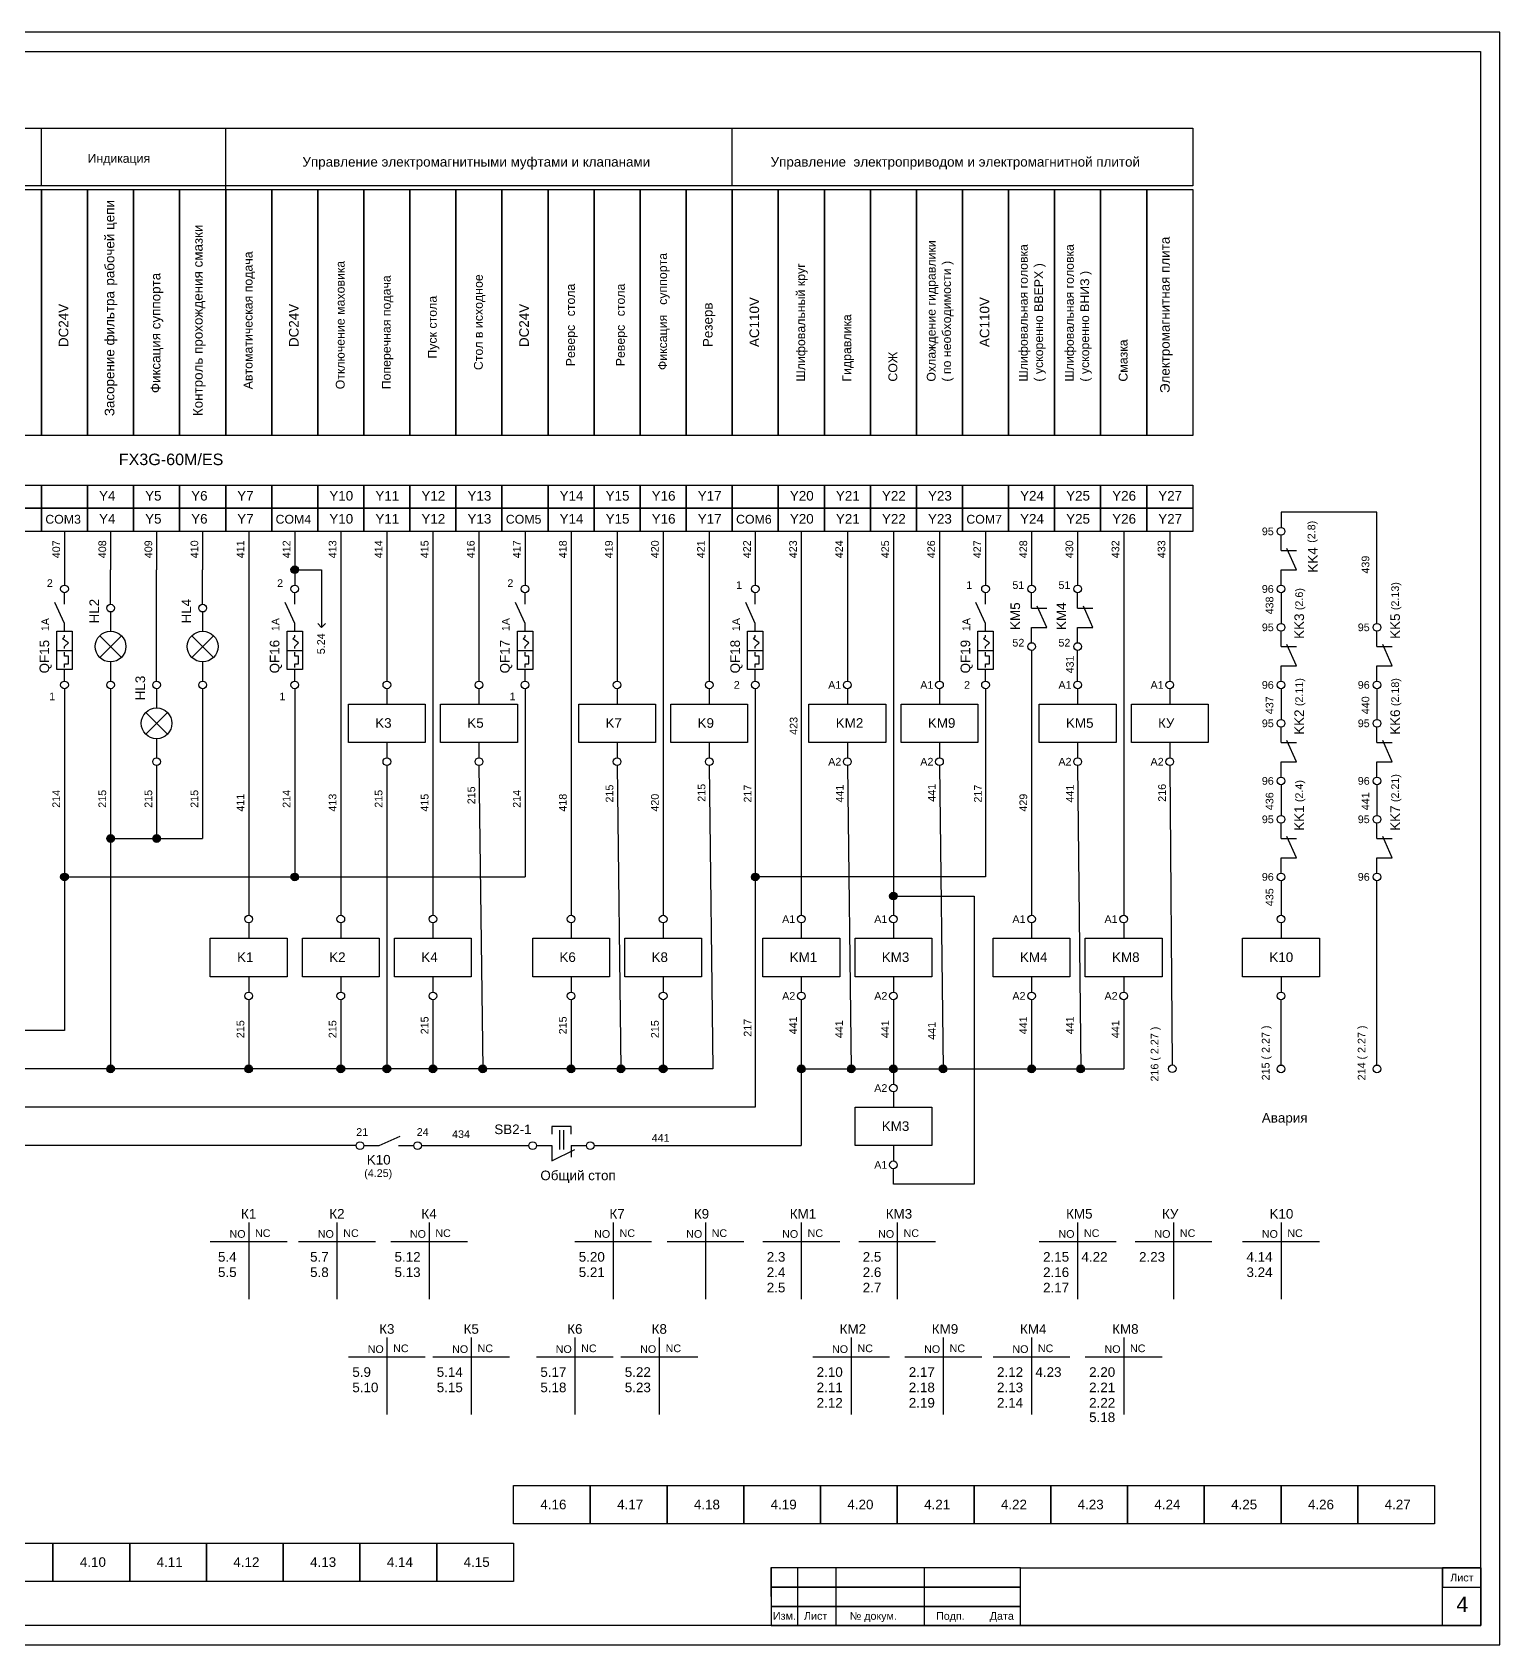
# Model space of a CAD drawing. Header units: millimetres. Extents: x 18058 to 21085, y 38505 to 40700.
# Drawn here: x 18399.6 to 18782, y 39455 to 39875 of the extents above; entities that cross this region are included whole.
import ezdxf

# ---------------------------------------------------------------- set-up
doc = ezdxf.new("R2010")
doc.units = ezdxf.units.MM
for name, color, linetype, lineweight in [('Маркировка', 7, 'Continuous', 25), ('Оформление', 7, 'Continuous', 30), ('Элементы', 7, 'Continuous', 25)]:
    doc.layers.add(name, color=color, linetype=linetype, lineweight=lineweight)
doc.styles.get("Standard").update_dxf_attribs({"font": 'arial.ttf'})

msp = doc.modelspace()

# ---------------------------------------------------------------- hatches: boundary and pattern name
at = {"layer": 'Элементы'}
h = msp.add_hatch(color=256, dxfattribs=at)
h.dxf.hatch_style = 1
h.paths.add_polyline_path([(18469, 39735, 1), (18467, 39735, 1)])
h = msp.add_hatch(color=256, dxfattribs=at)
h.dxf.hatch_style = 1
h.paths.add_polyline_path([(18421, 39665, 1), (18419, 39665, 1)])
h = msp.add_hatch(color=256, dxfattribs=at)
h.dxf.hatch_style = 1
h.paths.add_polyline_path([(18433, 39665, 1), (18431, 39665, 1)])
h = msp.add_hatch(color=256, dxfattribs=at)
h.dxf.hatch_style = 1
h.paths.add_polyline_path([(18409, 39655, 1), (18407, 39655, 1)])
h = msp.add_hatch(color=256, dxfattribs=at)
h.dxf.hatch_style = 1
h.paths.add_polyline_path([(18469, 39655, 1), (18467, 39655, 1)])
h = msp.add_hatch(color=256, dxfattribs=at)
h.dxf.hatch_style = 1
h.paths.add_polyline_path([(18589, 39655, 1), (18587, 39655, 1)])
h = msp.add_hatch(color=256, dxfattribs=at)
h.dxf.hatch_style = 1
h.paths.add_polyline_path([(18625, 39650, 1), (18623, 39650, 1)])
h = msp.add_hatch(color=256, dxfattribs=at)
h.dxf.hatch_style = 1
h.paths.add_polyline_path([(18601, 39605, 1), (18599, 39605, 1)])
h = msp.add_hatch(color=256, dxfattribs=at)
h.dxf.hatch_style = 1
h.paths.add_polyline_path([(18421, 39605, 1), (18419, 39605, 1)])
h = msp.add_hatch(color=256, dxfattribs=at)
h.dxf.hatch_style = 1
h.paths.add_polyline_path([(18457, 39605, 1), (18455, 39605, 1)])
h = msp.add_hatch(color=256, dxfattribs=at)
h.dxf.hatch_style = 1
h.paths.add_polyline_path([(18481, 39605, 1), (18479, 39605, 1)])
h = msp.add_hatch(color=256, dxfattribs=at)
h.dxf.hatch_style = 1
h.paths.add_polyline_path([(18493, 39605, 1), (18491, 39605, 1)])
h = msp.add_hatch(color=256, dxfattribs=at)
h.dxf.hatch_style = 1
h.paths.add_polyline_path([(18505, 39605, 1), (18503, 39605, 1)])
h = msp.add_hatch(color=256, dxfattribs=at)
h.dxf.hatch_style = 1
h.paths.add_polyline_path([(18518, 39605, 1), (18516, 39605, 1)])
h = msp.add_hatch(color=256, dxfattribs=at)
h.dxf.hatch_style = 1
h.paths.add_polyline_path([(18541, 39605, 1), (18539, 39605, 1)])
h = msp.add_hatch(color=256, dxfattribs=at)
h.dxf.hatch_style = 1
h.paths.add_polyline_path([(18554, 39605, 1), (18552, 39605, 1)])
h = msp.add_hatch(color=256, dxfattribs=at)
h.dxf.hatch_style = 1
h.paths.add_polyline_path([(18565, 39605, 1), (18563, 39605, 1)])
h = msp.add_hatch(color=256, dxfattribs=at)
h.dxf.hatch_style = 1
h.paths.add_polyline_path([(18614, 39605, 1), (18612, 39605, 1)])
h = msp.add_hatch(color=256, dxfattribs=at)
h.dxf.hatch_style = 1
h.paths.add_polyline_path([(18625, 39605, 1), (18623, 39605, 1)])
h = msp.add_hatch(color=256, dxfattribs=at)
h.dxf.hatch_style = 1
h.paths.add_polyline_path([(18637.94, 39605, 1), (18635.94, 39605, 1)])
h = msp.add_hatch(color=256, dxfattribs=at)
h.dxf.hatch_style = 1
h.paths.add_polyline_path([(18661, 39605, 1), (18659, 39605, 1)])
h = msp.add_hatch(color=256, dxfattribs=at)
h.dxf.hatch_style = 1
h.paths.add_polyline_path([(18673.8, 39605, 1), (18671.8, 39605, 1)])

# ---------------------------------------------------------------- linework, layer by layer
at = {"layer": 'Оформление'}
for p, q in [((18208, 39870), (18777, 39870)), ((18777, 39870), (18777, 39460)), ((18657.1, 39475), (18777.1, 39475)), ((18777, 39460), (18208, 39460)), ((18592.1, 39460), (18777.1, 39460)), ((18592.1, 39460), (18777.1, 39460)), ((18592.1, 39460), (18777.1, 39460))]:
    msp.add_line(p, q, dxfattribs=at)
for points in [[(18188, 39455), (18782, 39455), (18782, 39875), (18188, 39875)], [(18592.1, 39460), (18609.1, 39460), (18609.08, 39475), (18592.08, 39475)], [(18592.1, 39470), (18657.1, 39470), (18657.1, 39475), (18592.1, 39475)], [(18592.1, 39460), (18599.1, 39460), (18599.1, 39475), (18592.1, 39475)], [(18592.1, 39460), (18632.1, 39460), (18632.1, 39475), (18592.1, 39475)], [(18777.1, 39460), (18767.1, 39460), (18767.1, 39475), (18777.1, 39475)], [(18777.1, 39475), (18767.1, 39475), (18767.1, 39470), (18777.1, 39470)], [(18592.1, 39465), (18657.1, 39465), (18657.1, 39470), (18592.1, 39470)], [(18592.1, 39460), (18657.1, 39460), (18657.1, 39465), (18592.1, 39465)]]:
    msp.add_lwpolyline(points, close=True, dxfattribs=at)
at = {"layer": 'Элементы'}
for p, q in [((18402, 39835), (18402, 39850)), ((18450, 39834), (18450, 39850)), ((18582, 39835), (18582, 39850)), ((18750, 39750), (18725, 39750)), ((18725, 39750), (18725, 39746)), ((18750, 39721), (18750, 39750)), ((18408, 39745), (18408, 39735)), ((18420, 39745), (18420, 39735)), ((18432, 39745), (18432, 39735)), ((18444, 39745), (18444, 39735)), ((18456, 39745), (18456, 39735)), ((18468, 39745), (18468, 39735)), ((18480, 39745), (18480, 39735)), ((18492, 39745), (18492, 39735)), ((18504, 39745), (18504, 39735)), ((18516, 39745), (18516, 39735)), ((18528, 39745), (18528, 39735)), ((18540, 39745), (18540, 39735)), ((18552, 39745), (18552, 39735)), ((18564, 39745), (18564, 39735)), ((18576, 39745), (18576, 39735)), ((18588, 39745), (18588, 39735)), ((18600, 39745), (18600, 39735)), ((18612, 39745), (18612, 39735)), ((18624, 39745), (18624, 39735)), ((18636, 39745), (18636, 39735)), ((18648, 39745), (18648, 39735)), ((18660, 39745), (18660, 39735)), ((18672, 39745), (18672, 39735)), ((18684, 39745), (18684, 39735)), ((18696, 39745), (18696, 39735)), ((18725, 39740), (18725, 39744)), ((18729, 39735), (18726.5, 39740.5)), ((18725, 39740), (18729, 39740)), ((18408, 39735), (18408, 39731)), ((18420, 39726), (18420, 39735)), ((18432, 39706), (18432, 39735)), ((18444, 39726), (18444, 39735)), ((18456, 39735), (18456, 39645)), ((18468, 39735), (18468, 39731)), ((18468, 39735), (18475, 39735)), ((18475, 39735), (18475, 39720)), ((18480, 39735), (18480, 39645)), ((18492, 39735), (18492, 39706)), ((18504, 39735), (18504, 39645)), ((18516, 39735), (18516, 39706)), ((18528, 39735), (18528, 39731)), ((18540, 39735), (18540, 39645)), ((18552, 39735), (18552, 39706)), ((18564, 39735), (18564, 39645)), ((18576, 39735), (18576, 39706)), ((18588, 39735), (18588, 39731)), ((18600, 39735), (18600, 39645)), ((18612, 39735), (18612, 39706)), ((18624, 39735), (18624, 39731)), ((18636, 39735), (18636, 39706)), ((18648, 39735), (18648, 39731)), ((18660, 39735), (18660, 39731)), ((18672, 39735), (18672, 39731)), ((18684, 39735), (18684, 39645)), ((18696, 39735), (18696, 39706)), ((18725, 39731), (18725, 39735)), ((18725, 39735), (18729, 39735)), ((18408, 39726), (18408, 39729)), ((18468, 39726), (18468, 39729)), ((18528, 39726), (18528, 39729)), ((18588, 39726), (18588, 39729)), ((18624, 39731), (18624, 39645)), ((18648, 39726), (18648, 39729)), ((18660, 39725), (18660, 39729)), ((18672, 39725), (18672, 39729)), ((18725, 39729), (18725, 39721)), ((18408, 39721), (18405.5, 39726.5)), ((18420, 39724), (18420, 39719)), ((18444, 39724), (18444, 39719)), ((18468, 39721), (18465.5, 39726.5)), ((18528, 39721), (18525.5, 39726.5)), ((18588, 39721), (18585.5, 39726.5)), ((18648, 39721), (18645.5, 39726.5)), ((18660, 39725), (18664, 39725)), ((18664, 39720), (18661.5, 39725.5)), ((18672, 39725), (18676, 39725)), ((18676, 39720), (18673.5, 39725.5)), ((18408, 39719), (18408, 39721)), ((18468, 39719), (18468, 39721)), ((18474, 39721), (18475, 39720)), ((18475, 39720), (18476, 39721)), ((18528, 39719), (18528, 39721)), ((18588, 39719), (18588, 39721)), ((18648, 39719), (18648, 39721)), ((18660, 39716), (18660, 39720)), ((18660, 39720), (18664, 39720)), ((18672, 39716), (18672, 39720)), ((18672, 39720), (18676, 39720)), ((18407.5, 39717), (18408, 39717.5)), ((18409, 39716), (18407.5, 39717)), ((18408, 39717.5), (18408, 39718)), ((18408, 39715), (18409, 39716)), ((18417.17, 39712.17), (18422.83, 39717.83)), ((18417.17, 39717.83), (18422.83, 39712.17)), ((18441.17, 39712.17), (18446.83, 39717.83)), ((18441.17, 39717.83), (18446.83, 39712.17)), ((18467.5, 39717), (18468, 39717.5)), ((18469, 39716), (18467.5, 39717)), ((18468, 39717.5), (18468, 39718)), ((18468, 39715), (18469, 39716)), ((18527.5, 39717), (18528, 39717.5)), ((18529, 39716), (18527.5, 39717)), ((18528, 39717.5), (18528, 39718)), ((18528, 39715), (18529, 39716)), ((18587.5, 39717), (18588, 39717.5)), ((18589, 39716), (18587.5, 39717)), ((18588, 39717.5), (18588, 39718)), ((18588, 39715), (18589, 39716)), ((18647.5, 39717), (18648, 39717.5)), ((18649, 39716), (18647.5, 39717)), ((18648, 39717.5), (18648, 39718)), ((18648, 39715), (18649, 39716)), ((18725, 39715), (18725, 39719)), ((18729, 39710), (18726.5, 39715.5)), ((18750, 39715), (18750, 39719)), ((18754, 39710), (18751.5, 39715.5)), ((18406, 39714), (18410, 39714)), ((18408, 39714.5), (18408, 39715)), ((18408, 39712.5), (18408, 39713.5)), ((18409, 39712.5), (18408, 39712.5)), ((18409, 39710.5), (18409, 39712.5)), ((18420, 39711), (18420, 39706)), ((18444, 39711), (18444, 39706)), ((18466, 39714), (18470, 39714)), ((18468, 39714.5), (18468, 39715)), ((18468, 39712.5), (18468, 39713.5)), ((18469, 39712.5), (18468, 39712.5)), ((18469, 39710.5), (18469, 39712.5)), ((18526, 39714), (18530, 39714)), ((18528, 39714.5), (18528, 39715)), ((18528, 39712.5), (18528, 39713.5)), ((18529, 39712.5), (18528, 39712.5)), ((18529, 39710.5), (18529, 39712.5)), ((18586, 39714), (18590, 39714)), ((18588, 39714.5), (18588, 39715)), ((18588, 39712.5), (18588, 39713.5)), ((18589, 39712.5), (18588, 39712.5)), ((18589, 39710.5), (18589, 39712.5)), ((18646, 39714), (18650, 39714)), ((18648, 39714.5), (18648, 39715)), ((18648, 39712.5), (18648, 39713.5)), ((18649, 39712.5), (18648, 39712.5)), ((18649, 39710.5), (18649, 39712.5)), ((18660, 39714), (18660, 39645)), ((18672, 39706), (18672, 39714)), ((18725, 39715), (18729, 39715)), ((18750, 39715), (18754, 39715)), ((18408, 39709.5), (18408, 39710.5)), ((18408, 39710.5), (18409, 39710.5)), ((18408, 39706), (18408, 39709)), ((18468, 39709.5), (18468, 39710.5)), ((18468, 39710.5), (18469, 39710.5)), ((18468, 39706), (18468, 39709)), ((18528, 39709.5), (18528, 39710.5)), ((18528, 39710.5), (18529, 39710.5)), ((18528, 39706), (18528, 39709)), ((18588, 39709.5), (18588, 39710.5)), ((18588, 39710.5), (18589, 39710.5)), ((18588, 39706), (18588, 39709)), ((18648, 39709.5), (18648, 39710.5)), ((18648, 39710.5), (18649, 39710.5)), ((18648, 39706), (18648, 39709)), ((18725, 39706), (18725, 39710)), ((18725, 39710), (18729, 39710)), ((18750, 39706), (18750, 39710)), ((18750, 39710), (18754, 39710)), ((18408, 39704), (18408, 39615)), ((18420, 39704), (18420, 39605)), ((18432, 39704), (18432, 39699)), ((18444, 39704), (18444, 39665)), ((18468, 39704), (18468, 39655)), ((18492, 39704), (18492, 39700)), ((18516, 39704), (18516, 39700)), ((18528, 39704), (18528, 39655)), ((18552, 39704), (18552, 39700)), ((18576, 39704), (18576, 39700)), ((18588, 39704), (18588, 39595)), ((18612, 39704), (18612, 39700)), ((18636, 39704), (18636, 39700)), ((18648, 39704), (18648, 39655)), ((18672, 39704), (18672, 39700)), ((18696, 39704), (18696, 39700)), ((18725, 39704), (18725, 39696)), ((18750, 39704), (18750, 39696)), ((18429.17, 39692.17), (18434.83, 39697.83)), ((18429.17, 39697.83), (18434.83, 39692.17)), ((18432, 39691), (18432, 39686)), ((18492, 39690), (18492, 39686)), ((18516, 39690), (18516, 39686)), ((18552, 39690), (18552, 39686)), ((18576, 39690), (18576, 39686)), ((18612, 39690), (18612, 39686)), ((18636, 39690), (18636, 39686)), ((18672, 39690), (18672, 39686)), ((18696, 39690), (18696, 39686)), ((18725, 39690), (18725, 39694)), ((18725, 39690), (18729, 39690)), ((18729, 39685), (18726.5, 39690.5)), ((18750, 39690), (18750, 39694)), ((18750, 39690), (18754, 39690)), ((18754, 39685), (18751.5, 39690.5)), ((18432, 39684), (18432, 39665)), ((18492, 39684), (18492, 39605)), ((18516, 39684), (18517, 39605)), ((18552, 39684), (18553, 39605)), ((18576, 39684), (18576.94, 39605)), ((18612, 39684), (18613, 39605)), ((18636, 39684), (18636.94, 39605)), ((18672, 39684), (18672.8, 39605)), ((18696, 39684), (18696.64, 39606.03)), ((18725, 39681), (18725, 39685)), ((18725, 39685), (18729, 39685)), ((18750, 39681), (18750, 39685)), ((18750, 39685), (18754, 39685)), ((18725, 39679), (18725, 39671)), ((18750, 39679), (18750, 39671)), ((18725, 39665), (18725, 39669)), ((18750, 39665), (18750, 39669)), ((18420, 39665), (18444, 39665)), ((18725, 39665), (18729, 39665)), ((18729, 39660), (18726.5, 39665.5)), ((18750, 39665), (18754, 39665)), ((18754, 39660), (18751.5, 39665.5)), ((18725, 39656), (18725, 39660)), ((18725, 39660), (18729, 39660)), ((18750, 39656), (18750, 39660)), ((18750, 39660), (18754, 39660)), ((18408, 39655), (18528, 39655)), ((18648, 39655), (18588, 39655)), ((18725, 39654), (18725, 39645)), ((18750, 39606), (18750, 39654)), ((18624, 39650), (18645, 39650)), ((18645, 39650), (18645, 39575)), ((18456, 39643), (18456, 39639)), ((18480, 39643), (18480, 39639)), ((18504, 39643), (18504, 39639)), ((18540, 39643), (18540, 39639)), ((18564, 39643), (18564, 39639)), ((18600, 39643), (18600, 39639)), ((18624, 39643), (18624, 39639)), ((18660, 39643), (18660, 39639)), ((18684, 39643), (18684, 39639)), ((18725, 39643), (18725, 39639)), ((18456, 39629), (18456, 39625)), ((18480, 39629), (18480, 39625)), ((18504, 39629), (18504, 39625)), ((18540, 39629), (18540, 39625)), ((18564, 39629), (18564, 39625)), ((18600, 39629), (18600, 39625)), ((18624, 39629), (18624, 39625)), ((18660, 39629), (18660, 39625)), ((18684, 39629), (18684, 39625)), ((18725, 39629), (18725, 39625)), ((18456, 39623), (18456, 39605)), ((18480, 39623), (18480, 39605)), ((18504, 39623), (18504, 39605)), ((18540, 39623), (18540, 39605)), ((18564, 39623), (18564, 39605)), ((18600, 39623), (18600, 39585)), ((18624, 39623), (18624, 39605)), ((18660, 39623), (18660, 39605)), ((18684, 39623), (18684, 39605)), ((18725, 39606), (18725, 39623)), ((18408, 39615), (18275, 39615)), ((18576.94, 39605), (18275, 39605)), ((18600, 39605), (18684, 39605)), ((18624, 39605), (18624, 39601)), ((18624, 39599), (18624, 39595)), ((18588, 39595), (18275, 39595)), ((18540, 39590), (18535, 39590)), ((18535, 39590), (18535, 39588)), ((18540, 39588), (18540, 39590)), ((18484, 39585), (18275, 39585)), ((18486, 39585), (18490, 39585)), ((18490, 39585), (18495.5, 39587.5)), ((18495, 39585), (18499, 39585)), ((18501, 39585), (18529, 39585)), ((18531, 39585), (18535, 39585)), ((18535, 39585), (18535, 39581)), ((18537, 39589), (18537, 39584)), ((18538, 39589), (18538, 39584)), ((18540, 39585), (18544, 39585)), ((18540, 39585), (18540, 39582)), ((18546, 39585), (18600, 39585)), ((18624, 39585), (18624, 39581)), ((18535, 39581), (18541, 39584)), ((18624, 39575), (18624, 39579)), ((18645, 39575), (18624, 39575)), ((18456, 39565), (18456, 39545)), ((18479, 39565), (18479, 39545)), ((18503, 39565), (18503, 39545)), ((18551, 39565), (18551, 39545)), ((18575, 39565), (18575, 39545)), ((18600, 39565), (18600, 39545)), ((18625, 39565), (18625, 39545)), ((18672, 39565), (18672, 39545)), ((18697, 39565), (18697, 39545)), ((18725, 39565), (18725, 39545)), ((18446, 39560), (18466, 39560)), ((18469, 39560), (18489, 39560)), ((18493, 39560), (18513, 39560)), ((18541, 39560), (18561, 39560)), ((18565, 39560), (18585, 39560)), ((18590, 39560), (18610, 39560)), ((18615, 39560), (18635, 39560)), ((18662, 39560), (18682, 39560)), ((18687, 39560), (18707, 39560)), ((18715, 39560), (18735, 39560)), ((18492, 39535), (18492, 39515)), ((18514, 39535), (18514, 39515)), ((18541, 39535), (18541, 39515)), ((18563, 39535), (18563, 39515)), ((18613, 39535), (18613, 39515)), ((18637, 39535), (18637, 39515)), ((18660, 39535), (18660, 39515)), ((18684, 39535), (18684, 39515)), ((18482, 39530), (18502, 39530)), ((18504, 39530), (18524, 39530)), ((18531, 39530), (18551, 39530)), ((18553, 39530), (18573, 39530)), ((18603, 39530), (18623, 39530)), ((18627, 39530), (18647, 39530)), ((18650, 39530), (18670, 39530)), ((18674, 39530), (18694, 39530))]:
    msp.add_line(p, q, dxfattribs=at)
for points in [[(18702, 39835), (18294, 39835), (18294, 39850), (18702, 39850)], [(18402, 39770), (18390, 39770), (18390, 39834), (18402, 39834)], [(18414, 39770), (18402, 39770), (18402, 39834), (18414, 39834)], [(18426, 39770), (18414, 39770), (18414, 39834), (18426, 39834)], [(18438, 39770), (18426, 39770), (18426, 39834), (18438, 39834)], [(18450, 39770), (18438, 39770), (18438, 39834), (18450, 39834)], [(18462, 39770), (18450, 39770), (18450, 39834), (18462, 39834)], [(18474, 39770), (18462, 39770), (18462, 39834), (18474, 39834)], [(18486, 39770), (18474, 39770), (18474, 39834), (18486, 39834)], [(18498, 39770), (18486, 39770), (18486, 39834), (18498, 39834)], [(18510, 39770), (18498, 39770), (18498, 39834), (18510, 39834)], [(18522, 39770), (18510, 39770), (18510, 39834), (18522, 39834)], [(18534, 39770), (18522, 39770), (18522, 39834), (18534, 39834)], [(18546, 39770), (18534, 39770), (18534, 39834), (18546, 39834)], [(18558, 39770), (18546, 39770), (18546, 39834), (18558, 39834)], [(18570, 39770), (18558, 39770), (18558, 39834), (18570, 39834)], [(18582, 39770), (18570, 39770), (18570, 39834), (18582, 39834)], [(18594, 39770), (18582, 39770), (18582, 39834), (18594, 39834)], [(18606, 39770), (18594, 39770), (18594, 39834), (18606, 39834)], [(18618, 39770), (18606, 39770), (18606, 39834), (18618, 39834)], [(18630, 39770), (18618, 39770), (18618, 39834), (18630, 39834)], [(18642, 39770), (18630, 39770), (18630, 39834), (18642, 39834)], [(18654, 39770), (18642, 39770), (18642, 39834), (18654, 39834)], [(18666, 39770), (18654, 39770), (18654, 39834), (18666, 39834)], [(18678, 39770), (18666, 39770), (18666, 39834), (18678, 39834)], [(18690, 39770), (18678, 39770), (18678, 39834), (18690, 39834)], [(18702, 39770), (18690, 39770), (18690, 39834), (18702, 39834)], [(18402, 39751), (18390, 39751), (18390, 39757), (18402, 39757)], [(18414, 39751), (18402, 39751), (18402, 39757), (18414, 39757)], [(18426, 39751), (18414, 39751), (18414, 39757), (18426, 39757)], [(18438, 39751), (18426, 39751), (18426, 39757), (18438, 39757)], [(18450, 39751), (18438, 39751), (18438, 39757), (18450, 39757)], [(18462, 39751), (18450, 39751), (18450, 39757), (18462, 39757)], [(18474, 39751), (18462, 39751), (18462, 39757), (18474, 39757)], [(18486, 39751), (18474, 39751), (18474, 39757), (18486, 39757)], [(18498, 39751), (18486, 39751), (18486, 39757), (18498, 39757)], [(18510, 39751), (18498, 39751), (18498, 39757), (18510, 39757)], [(18522, 39751), (18510, 39751), (18510, 39757), (18522, 39757)], [(18534, 39751), (18522, 39751), (18522, 39757), (18534, 39757)], [(18546, 39751), (18534, 39751), (18534, 39757), (18546, 39757)], [(18558, 39751), (18546, 39751), (18546, 39757), (18558, 39757)], [(18570, 39751), (18558, 39751), (18558, 39757), (18570, 39757)], [(18582, 39751), (18570, 39751), (18570, 39757), (18582, 39757)], [(18594, 39751), (18582, 39751), (18582, 39757), (18594, 39757)], [(18606, 39751), (18594, 39751), (18594, 39757), (18606, 39757)], [(18618, 39751), (18606, 39751), (18606, 39757), (18618, 39757)], [(18630, 39751), (18618, 39751), (18618, 39757), (18630, 39757)], [(18642, 39751), (18630, 39751), (18630, 39757), (18642, 39757)], [(18654, 39751), (18642, 39751), (18642, 39757), (18654, 39757)], [(18666, 39751), (18654, 39751), (18654, 39757), (18666, 39757)], [(18678, 39751), (18666, 39751), (18666, 39757), (18678, 39757)], [(18690, 39751), (18678, 39751), (18678, 39757), (18690, 39757)], [(18702, 39751), (18690, 39751), (18690, 39757), (18702, 39757)], [(18402, 39745), (18390, 39745), (18390, 39751), (18402, 39751)], [(18414, 39745), (18402, 39745), (18402, 39751), (18414, 39751)], [(18426, 39745), (18414, 39745), (18414, 39751), (18426, 39751)], [(18438, 39745), (18426, 39745), (18426, 39751), (18438, 39751)], [(18450, 39745), (18438, 39745), (18438, 39751), (18450, 39751)], [(18462, 39745), (18450, 39745), (18450, 39751), (18462, 39751)], [(18474, 39745), (18462, 39745), (18462, 39751), (18474, 39751)], [(18486, 39745), (18474, 39745), (18474, 39751), (18486, 39751)], [(18498, 39745), (18486, 39745), (18486, 39751), (18498, 39751)], [(18510, 39745), (18498, 39745), (18498, 39751), (18510, 39751)], [(18522, 39745), (18510, 39745), (18510, 39751), (18522, 39751)], [(18534, 39745), (18522, 39745), (18522, 39751), (18534, 39751)], [(18546, 39745), (18534, 39745), (18534, 39751), (18546, 39751)], [(18558, 39745), (18546, 39745), (18546, 39751), (18558, 39751)], [(18570, 39745), (18558, 39745), (18558, 39751), (18570, 39751)], [(18582, 39745), (18570, 39745), (18570, 39751), (18582, 39751)], [(18594, 39745), (18582, 39745), (18582, 39751), (18594, 39751)], [(18606, 39745), (18594, 39745), (18594, 39751), (18606, 39751)], [(18618, 39745), (18606, 39745), (18606, 39751), (18618, 39751)], [(18630, 39745), (18618, 39745), (18618, 39751), (18630, 39751)], [(18642, 39745), (18630, 39745), (18630, 39751), (18642, 39751)], [(18654, 39745), (18642, 39745), (18642, 39751), (18654, 39751)], [(18666, 39745), (18654, 39745), (18654, 39751), (18666, 39751)], [(18678, 39745), (18666, 39745), (18666, 39751), (18678, 39751)], [(18690, 39745), (18678, 39745), (18678, 39751), (18690, 39751)], [(18702, 39745), (18690, 39745), (18690, 39751), (18702, 39751)], [(18406, 39709), (18406, 39719), (18410, 39719), (18410, 39709)], [(18466, 39709), (18466, 39719), (18470, 39719), (18470, 39709)], [(18526, 39709), (18526, 39719), (18530, 39719), (18530, 39709)], [(18586, 39709), (18586, 39719), (18590, 39719), (18590, 39709)], [(18646, 39709), (18646, 39719), (18650, 39719), (18650, 39709)], [(18482, 39700), (18502, 39700), (18502, 39690), (18482, 39690)], [(18506, 39700), (18526, 39700), (18526, 39690), (18506, 39690)], [(18542, 39700), (18562, 39700), (18562, 39690), (18542, 39690)], [(18566, 39700), (18586, 39700), (18586, 39690), (18566, 39690)], [(18602, 39700), (18622, 39700), (18622, 39690), (18602, 39690)], [(18626, 39700), (18646, 39700), (18646, 39690), (18626, 39690)], [(18662, 39700), (18682, 39700), (18682, 39690), (18662, 39690)], [(18686, 39700), (18706, 39700), (18706, 39690), (18686, 39690)], [(18446, 39639), (18466, 39639), (18466, 39629), (18446, 39629)], [(18470, 39639), (18490, 39639), (18490, 39629), (18470, 39629)], [(18494, 39639), (18514, 39639), (18514, 39629), (18494, 39629)], [(18530, 39639), (18550, 39639), (18550, 39629), (18530, 39629)], [(18554, 39639), (18574, 39639), (18574, 39629), (18554, 39629)], [(18590, 39639), (18610, 39639), (18610, 39629), (18590, 39629)], [(18614, 39639), (18634, 39639), (18634, 39629), (18614, 39629)], [(18650, 39639), (18670, 39639), (18670, 39629), (18650, 39629)], [(18674, 39639), (18694, 39639), (18694, 39629), (18674, 39629)], [(18715, 39639), (18735, 39639), (18735, 39629), (18715, 39629)], [(18614, 39595), (18634, 39595), (18634, 39585), (18614, 39585)], [(18525, 39496.5), (18545, 39496.5), (18545, 39486.5), (18525, 39486.5)], [(18545, 39496.5), (18565, 39496.5), (18565, 39486.5), (18545, 39486.5)], [(18565, 39496.5), (18585, 39496.5), (18585, 39486.5), (18565, 39486.5)], [(18585, 39496.5), (18605, 39496.5), (18605, 39486.5), (18585, 39486.5)], [(18605, 39496.5), (18625, 39496.5), (18625, 39486.5), (18605, 39486.5)], [(18625, 39496.5), (18645, 39496.5), (18645, 39486.5), (18625, 39486.5)], [(18645, 39496.5), (18665, 39496.5), (18665, 39486.5), (18645, 39486.5)], [(18665, 39496.5), (18685, 39496.5), (18685, 39486.5), (18665, 39486.5)], [(18685, 39496.5), (18705, 39496.5), (18705, 39486.5), (18685, 39486.5)], [(18705, 39496.5), (18725, 39496.5), (18725, 39486.5), (18705, 39486.5)], [(18725, 39496.5), (18745, 39496.5), (18745, 39486.5), (18725, 39486.5)], [(18745, 39496.5), (18765, 39496.5), (18765, 39486.5), (18745, 39486.5)], [(18385, 39481.5), (18405, 39481.5), (18405, 39471.5), (18385, 39471.5)], [(18405, 39481.5), (18425, 39481.5), (18425, 39471.5), (18405, 39471.5)], [(18425, 39481.5), (18445, 39481.5), (18445, 39471.5), (18425, 39471.5)], [(18445, 39481.5), (18465, 39481.5), (18465, 39471.5), (18445, 39471.5)], [(18465, 39481.5), (18485, 39481.5), (18485, 39471.5), (18465, 39471.5)], [(18485, 39481.5), (18505, 39481.5), (18505, 39471.5), (18485, 39471.5)], [(18505, 39481.5), (18525, 39481.5), (18525, 39471.5), (18505, 39471.5)]]:
    msp.add_lwpolyline(points, close=True, dxfattribs=at)
for centre, radius in [((18725, 39745), 1), ((18468, 39735), 1), ((18408, 39730), 1), ((18468, 39730), 1), ((18528, 39730), 1), ((18588, 39730), 1), ((18648, 39730), 1), ((18660, 39730), 1), ((18672, 39730), 1), ((18725, 39730), 1), ((18420, 39725), 1), ((18444, 39725), 1), ((18725, 39720), 1), ((18750, 39720), 1), ((18420, 39715), 4), ((18444, 39715), 4), ((18660, 39715), 1), ((18672, 39715), 1), ((18408, 39705), 1), ((18420, 39705), 1), ((18432, 39705), 1), ((18444, 39705), 1), ((18468, 39705), 1), ((18492, 39705), 1), ((18516, 39705), 1), ((18528, 39705), 1), ((18552, 39705), 1), ((18576, 39705), 1), ((18588, 39705), 1), ((18612, 39705), 1), ((18636, 39705), 1), ((18648, 39705), 1), ((18672, 39705), 1), ((18696, 39705), 1), ((18725, 39705), 1), ((18750, 39705), 1), ((18432, 39695), 4), ((18725, 39695), 1), ((18750, 39695), 1), ((18432, 39685), 1), ((18492, 39685), 1), ((18516, 39685), 1), ((18552, 39685), 1), ((18576, 39685), 1), ((18612, 39685), 1), ((18636, 39685), 1), ((18672, 39685), 1), ((18696, 39685), 1), ((18725, 39680), 1), ((18750, 39680), 1), ((18725, 39670), 1), ((18750, 39670), 1), ((18420, 39665), 1), ((18432, 39665), 1), ((18408, 39655), 1), ((18468, 39655), 1), ((18588, 39655), 1), ((18725, 39655), 1), ((18750, 39655), 1), ((18624, 39650), 1), ((18456, 39644), 1), ((18480, 39644), 1), ((18504, 39644), 1), ((18540, 39644), 1), ((18564, 39644), 1), ((18600, 39644), 1), ((18624, 39644), 1), ((18660, 39644), 1), ((18684, 39644), 1), ((18725, 39644), 1), ((18456, 39624), 1), ((18480, 39624), 1), ((18504, 39624), 1), ((18540, 39624), 1), ((18564, 39624), 1), ((18600, 39624), 1), ((18624, 39624), 1), ((18660, 39624), 1), ((18684, 39624), 1), ((18725, 39624), 1), ((18600, 39605), 1), ((18696.65, 39605.03), 1), ((18725, 39605), 1), ((18750, 39605), 1), ((18420, 39605), 1), ((18456, 39605), 1), ((18480, 39605), 1), ((18492, 39605), 1), ((18504, 39605), 1), ((18517, 39605), 1), ((18540, 39605), 1), ((18553, 39605), 1), ((18564, 39605), 1), ((18613, 39605), 1), ((18624, 39605), 1), ((18636.94, 39605), 1), ((18660, 39605), 1), ((18672.8, 39605), 1), ((18624, 39600), 1), ((18485, 39585), 1), ((18500, 39585), 1), ((18530, 39585), 1), ((18545, 39585), 1), ((18624, 39580), 1)]:
    msp.add_circle(centre, radius, dxfattribs=at)

# ---------------------------------------------------------------- texts
at = {"layer": 'Маркировка'}
for s, height, p in [('Индикация', 2.3, (18414, 39841)), ('Управление электромагнитными муфтами и клапанами', 2.5, (18470, 39840)), ('Управление  электроприводом и электромагнитной плитой', 2.5, (18592, 39840)), ('FX3G-60M/ES', 3, (18422.15, 39762.25)), ('Y4', 2.5, (18417.01, 39753.02)), ('Y5', 2.5, (18429.01, 39753.02)), ('Y6', 2.5, (18441.01, 39753.02)), ('Y7', 2.5, (18453.01, 39753.02)), ('Y10', 2.5, (18477.01, 39753.02)), ('Y11', 2.5, (18489.01, 39753.02)), ('Y12', 2.5, (18501.01, 39753.02)), ('Y13', 2.5, (18513.01, 39753.02)), ('Y14', 2.5, (18537.01, 39753.02)), ('Y15', 2.5, (18549.01, 39753.02)), ('Y16', 2.5, (18561.01, 39753.02)), ('Y17', 2.5, (18573.01, 39753.02)), ('Y20', 2.5, (18597.01, 39753.02)), ('Y21', 2.5, (18609.01, 39753.02)), ('Y22', 2.5, (18621.01, 39753.02)), ('Y23', 2.5, (18633.01, 39753.02)), ('Y24', 2.5, (18657.01, 39753.02)), ('Y25', 2.5, (18669.01, 39753.02)), ('Y26', 2.5, (18681.01, 39753.02)), ('Y27', 2.5, (18693.01, 39753.02)), ('COM3', 2.3, (18403, 39747)), ('Y4', 2.5, (18417.01, 39747.02)), ('Y5', 2.5, (18429.01, 39747.02)), ('Y6', 2.5, (18441.01, 39747.02)), ('Y7', 2.5, (18453.01, 39747.02)), ('COM4', 2.3, (18463, 39747)), ('Y10', 2.5, (18477.01, 39747.02)), ('Y11', 2.5, (18489.01, 39747.02)), ('Y12', 2.5, (18501.01, 39747.02)), ('Y13', 2.5, (18513.01, 39747.02)), ('COM5', 2.3, (18523, 39747)), ('Y14', 2.5, (18537.01, 39747.02)), ('Y15', 2.5, (18549.01, 39747.02)), ('Y16', 2.5, (18561.01, 39747.02)), ('Y17', 2.5, (18573.01, 39747.02)), ('COM6', 2.3, (18583, 39747)), ('Y20', 2.5, (18597.01, 39747.02)), ('Y21', 2.5, (18609.01, 39747.02)), ('Y22', 2.5, (18621.01, 39747.02)), ('Y23', 2.5, (18633.01, 39747.02)), ('COM7', 2.3, (18643, 39747)), ('Y24', 2.5, (18657.01, 39747.02)), ('Y25', 2.5, (18669.01, 39747.02)), ('Y26', 2.5, (18681.01, 39747.02)), ('Y27', 2.5, (18693.01, 39747.02)), ('95', 2, (18720, 39744)), ('2', 2, (18403.41, 39730.52)), ('2', 2, (18463.41, 39730.52)), ('2', 2, (18523.41, 39730.52)), ('1', 2, (18583, 39730)), ('1', 2, (18643, 39730)), ('51', 2, (18655, 39730)), ('51', 2, (18667, 39730)), ('96', 2, (18720, 39729)), ('95', 2, (18720, 39719)), ('95', 2, (18745, 39719)), ('52', 2, (18655, 39715)), ('52', 2, (18667, 39715)), ('1', 2, (18404, 39701)), ('1', 2, (18464, 39701)), ('1', 2, (18524, 39701)), ('2', 2, (18582.41, 39704.02)), ('A1', 2, (18607, 39704)), ('A1', 2, (18631, 39704)), ('2', 2, (18642.41, 39704.02)), ('A1', 2, (18667, 39704)), ('A1', 2, (18691, 39704)), ('96', 2, (18720, 39704)), ('96', 2, (18745, 39704)), ('K3', 2.5, (18488.97, 39693.84)), ('K5', 2.5, (18512.97, 39693.84)), ('K7', 2.5, (18548.97, 39693.84)), ('K9', 2.5, (18572.97, 39693.84)), ('KM2', 2.5, (18608.97, 39693.84)), ('KM9', 2.5, (18632.97, 39693.84)), ('KM5', 2.5, (18668.97, 39693.84)), ('КУ', 2.5, (18692.97, 39693.84)), ('95', 2, (18720, 39694)), ('95', 2, (18745, 39694)), ('A2', 2, (18607, 39684)), ('A2', 2, (18631, 39684)), ('A2', 2, (18667, 39684)), ('A2', 2, (18691, 39684)), ('96', 2, (18720, 39679)), ('96', 2, (18745, 39679)), ('95', 2, (18720, 39669)), ('95', 2, (18745, 39669)), ('96', 2, (18720, 39654)), ('96', 2, (18745, 39654)), ('A1', 2, (18595, 39643)), ('A1', 2, (18619, 39643)), ('A1', 2, (18655, 39643)), ('A1', 2, (18679, 39643)), ('K1', 2.5, (18452.97, 39632.84)), ('K2', 2.5, (18476.97, 39632.84)), ('K4', 2.5, (18500.97, 39632.84)), ('K6', 2.5, (18536.97, 39632.84)), ('K8', 2.5, (18560.97, 39632.84)), ('KM1', 2.5, (18596.97, 39632.84)), ('KM3', 2.5, (18620.97, 39632.84)), ('KM4', 2.5, (18656.97, 39632.84)), ('KM8', 2.5, (18680.97, 39632.84)), ('K10', 2.5, (18721.97, 39632.84)), ('A2', 2, (18595, 39623)), ('A2', 2, (18619, 39623)), ('A2', 2, (18655, 39623)), ('A2', 2, (18679, 39623)), ('A2', 2, (18619, 39599)), ('Авария', 2.5, (18720, 39591)), ('21', 2, (18484.02, 39587.55)), ('24', 2, (18499.78, 39587.55)), ('SB2-1', 2.5, (18520, 39588)), ('KM3', 2.5, (18620.97, 39588.84)), ('434', 2, (18509, 39587)), ('441', 2, (18561, 39586)), ('K10', 2.5, (18486.77, 39580.08)), ('A1', 2, (18619, 39579)), ('(4.25)', 2, (18486.1, 39576.84)), ('Общий стоп', 2.5, (18532, 39576)), ('К1', 2.5, (18454, 39566)), ('К2', 2.5, (18477, 39566)), ('К4', 2.5, (18501, 39566)), ('К7', 2.5, (18550, 39566)), ('К9', 2.5, (18572, 39566)), ('КМ1', 2.5, (18597, 39566)), ('КМ3', 2.5, (18622, 39566)), ('КМ5', 2.5, (18669, 39566)), ('КУ', 2.5, (18694, 39566)), ('K10', 2.5, (18722, 39566)), ('NO', 2, (18451, 39561)), ('NC', 2, (18457.64, 39561.21)), ('NO', 2, (18474, 39561)), ('NC', 2, (18480.64, 39561.21)), ('NO', 2, (18498, 39561)), ('NC', 2, (18504.64, 39561.21)), ('NO', 2, (18546, 39561)), ('NC', 2, (18552.64, 39561.21)), ('NO', 2, (18570, 39561)), ('NC', 2, (18576.64, 39561.21)), ('NO', 2, (18595, 39561)), ('NC', 2, (18601.64, 39561.21)), ('NO', 2, (18620, 39561)), ('NC', 2, (18626.64, 39561.21)), ('NO', 2, (18667, 39561)), ('NC', 2, (18673.64, 39561.21)), ('NO', 2, (18692, 39561)), ('NC', 2, (18698.64, 39561.21)), ('NO', 2, (18720, 39561)), ('NC', 2, (18726.64, 39561.21)), ('5.4', 2.5, (18448, 39554.78)), ('5.7', 2.5, (18472, 39554.78)), ('5.12', 2.5, (18494, 39554.78)), ('5.20', 2.5, (18542, 39554.78)), ('2.3', 2.5, (18591, 39554.78)), ('2.5', 2.5, (18616, 39554.78)), ('2.15', 2.5, (18663, 39554.78)), ('4.22', 2.5, (18673, 39554.78)), ('2.23', 2.5, (18688, 39554.78)), ('4.14', 2.5, (18716, 39554.78)), ('5.5', 2.5, (18448, 39550.78)), ('5.8', 2.5, (18472, 39550.78)), ('5.13', 2.5, (18494, 39550.78)), ('5.21', 2.5, (18542, 39550.78)), ('2.4', 2.5, (18591, 39550.78)), ('2.6', 2.5, (18616, 39550.78)), ('2.16', 2.5, (18663, 39550.78)), ('3.24', 2.5, (18716, 39550.78)), ('2.5', 2.5, (18591, 39546.78)), ('2.7', 2.5, (18616, 39546.78)), ('2.17', 2.5, (18663, 39546.78)), ('К3', 2.5, (18490, 39536)), ('К5', 2.5, (18512, 39536)), ('К6', 2.5, (18539, 39536)), ('К8', 2.5, (18561, 39536)), ('КМ2', 2.5, (18610, 39536)), ('КМ9', 2.5, (18634, 39536)), ('КМ4', 2.5, (18657, 39536)), ('КМ8', 2.5, (18681, 39536)), ('NO', 2, (18487, 39531)), ('NC', 2, (18493.64, 39531.21)), ('NO', 2, (18509, 39531)), ('NC', 2, (18515.64, 39531.21)), ('NO', 2, (18536, 39531)), ('NC', 2, (18542.64, 39531.21)), ('NO', 2, (18558, 39531)), ('NC', 2, (18564.64, 39531.21)), ('NO', 2, (18608, 39531)), ('NC', 2, (18614.64, 39531.21)), ('NO', 2, (18632, 39531)), ('NC', 2, (18638.64, 39531.21)), ('NO', 2, (18655, 39531)), ('NC', 2, (18661.64, 39531.21)), ('NO', 2, (18679, 39531)), ('NC', 2, (18685.64, 39531.21)), ('5.9', 2.5, (18483, 39524.78)), ('5.14', 2.5, (18505, 39524.78)), ('5.17', 2.5, (18532, 39524.78)), ('5.22', 2.5, (18554, 39524.78)), ('2.10', 2.5, (18604, 39524.78)), ('2.17', 2.5, (18628, 39524.78)), ('2.12', 2.5, (18651, 39524.78)), ('4.23', 2.5, (18661, 39524.78)), ('2.20', 2.5, (18675, 39524.78)), ('5.10', 2.5, (18483, 39520.78)), ('5.15', 2.5, (18505, 39520.78)), ('5.18', 2.5, (18532, 39520.78)), ('5.23', 2.5, (18554, 39520.78)), ('2.11', 2.5, (18604, 39520.78)), ('2.18', 2.5, (18628, 39520.78)), ('2.13', 2.5, (18651, 39520.78)), ('2.21', 2.5, (18675, 39520.78)), ('2.12', 2.5, (18604, 39516.78)), ('2.19', 2.5, (18628, 39516.78)), ('2.14', 2.5, (18651, 39516.78)), ('2.22', 2.5, (18675, 39516.78)), ('5.18', 2.5, (18675, 39513)), ('4.16', 2.5, (18532, 39490.28)), ('4.17', 2.5, (18552, 39490.28)), ('4.18', 2.5, (18572, 39490.28)), ('4.19', 2.5, (18592, 39490.28)), ('4.20', 2.5, (18612, 39490.28)), ('4.21', 2.5, (18632, 39490.28)), ('4.22', 2.5, (18652, 39490.28)), ('4.23', 2.5, (18672, 39490.28)), ('4.24', 2.5, (18692, 39490.28)), ('4.25', 2.5, (18712, 39490.28)), ('4.26', 2.5, (18732, 39490.28)), ('4.27', 2.5, (18752, 39490.28)), ('4.10', 2.5, (18412, 39475.28)), ('4.11', 2.5, (18432, 39475.28)), ('4.12', 2.5, (18452, 39475.28)), ('4.13', 2.5, (18472, 39475.28)), ('4.14', 2.5, (18492, 39475.28)), ('4.15', 2.5, (18512, 39475.28)), ('4', 4, (18770.69, 39463.55))]:
    msp.add_text(s, height=height, dxfattribs=at).set_placement(p)
for s, height, p in [('рабочей цепи', 2.5, (18421, 39809)), ('Контроль прохождения смазки', 2.5, (18444, 39775)), ('Охлаждение гидравлики', 2.3, (18635, 39784)), ('Электромагнитная плита', 2.5, (18696, 39781)), ('Автоматическая подача', 2.3, (18457, 39782)), ('суппорта', 2.3, (18565, 39804)), ('Шлифовальная головка', 2.3, (18659, 39784)), ('Шлифовальная головка', 2.3, (18671, 39784)), ('Фиксация суппорта', 2.5, (18433, 39781)), ('Отключение маховика', 2.3, (18481, 39782)), ('Стол в исходное ', 2.3, (18517, 39787)), ('Шлифовальный круг', 2.3, (18601, 39784)), ('( по необходимости )', 2.3, (18639, 39784)), ('( ускоренно ВВЕРХ )', 2.3, (18663, 39784)), ('( ускоренно ВНИЗ )', 2.3, (18675, 39784)), ('Поперечная подача', 2.3, (18493, 39782)), ('стола', 2.3, (18541, 39801)), ('стола', 2.3, (18554, 39801)), ('DC24V', 2.5, (18409, 39793)), ('Засорение фильтра', 2.5, (18421, 39775)), ('DC24V', 2.5, (18469, 39793)), ('Пуск стола', 2.3, (18505, 39790)), ('DC24V', 2.5, (18529, 39793)), ('Резерв', 2.5, (18576.87, 39793)), ('AC110V', 2.5, (18589, 39793)), ('AC110V', 2.5, (18649, 39793)), ('Фиксация', 2.3, (18565, 39787)), ('Гидравлика', 2.3, (18613, 39784)), ('Реверс', 2.3, (18541, 39788)), ('Реверс', 2.3, (18554, 39788)), ('СОЖ', 2.3, (18625, 39784)), ('Смазка', 2.3, (18685, 39784)), ('(2.8)', 2, (18733.93, 39742.01)), ('407', 2, (18406.85, 39738)), ('408', 2, (18418.85, 39738)), ('409', 2, (18430.85, 39738)), ('410', 2, (18442.85, 39738)), ('411', 2, (18454.85, 39738)), ('412', 2, (18466.85, 39738)), ('413', 2, (18478.85, 39738)), ('414', 2, (18490.85, 39738)), ('415', 2, (18502.85, 39738)), ('416', 2, (18514.85, 39738)), ('417', 2, (18526.85, 39738)), ('418', 2, (18538.85, 39738)), ('419', 2, (18550.85, 39738)), ('420', 2, (18562.85, 39738)), ('421', 2, (18574.85, 39738)), ('422', 2, (18586.85, 39738)), ('423', 2, (18598.85, 39738)), ('424', 2, (18610.85, 39738)), ('425', 2, (18622.85, 39738)), ('426', 2, (18634.85, 39738)), ('427', 2, (18646.85, 39738)), ('428', 2, (18658.85, 39738)), ('430', 2, (18670.85, 39738)), ('432', 2, (18682.85, 39738)), ('433', 2, (18694.85, 39738)), ('KK4', 2.5, (18734.51, 39734.25)), ('439', 2, (18748, 39734)), ('438', 2, (18723.01, 39723.37)), ('(2.6)', 2, (18730.73, 39724.48)), ('(2.13)', 2, (18755.73, 39724.48)), ('HL2', 2.5, (18417, 39721)), ('HL4', 2.5, (18441, 39721)), ('KM5', 2.5, (18657, 39719.32)), ('KM4', 2.5, (18669, 39719.32)), ('1A', 2, (18404, 39719)), ('1A', 2, (18464, 39719)), ('1A', 2, (18524, 39719)), ('1A', 2, (18584, 39719)), ('1A', 2, (18644, 39719)), ('KK3', 2.5, (18731, 39717)), ('KK5', 2.5, (18756, 39717)), ('QF15', 2.5, (18404, 39708)), ('QF16', 2.5, (18464, 39708)), ('5.24', 2, (18475.85, 39713)), ('QF17', 2.5, (18524, 39708)), ('QF18', 2.5, (18584, 39708)), ('QF19', 2.5, (18644, 39708)), ('431', 2, (18671, 39708)), ('HL3', 2.5, (18429, 39701)), ('(2.11)', 2, (18730.73, 39699.48)), ('(2.18)', 2, (18755.73, 39699.48)), ('437', 2, (18723.01, 39697.37)), ('KK2', 2.5, (18731, 39692)), ('440', 2, (18748.01, 39697.37)), ('KK6', 2.5, (18756, 39692)), ('423', 2, (18599, 39692)), ('(2.21)', 2, (18755.73, 39674.48)), ('214', 2, (18406.85, 39673)), ('215', 2, (18418.85, 39673)), ('215', 2, (18430.85, 39673)), ('215', 2, (18442.85, 39673)), ('214', 2, (18466.85, 39673)), ('215', 2, (18490.85, 39673)), ('215', 2, (18515.02, 39673.91)), ('214', 2, (18526.85, 39673)), ('215', 2, (18551.01, 39674.37)), ('215', 2, (18575, 39674.57)), ('217', 2, (18587.01, 39674.37)), ('441', 2, (18611.01, 39674.37)), ('441', 2, (18635, 39674.57)), ('217', 2, (18647.01, 39674.37)), ('441', 2, (18671.01, 39674.37)), ('216', 2, (18695, 39674.57)), ('(2.4)', 2, (18730.73, 39674.48)), ('411', 2, (18454.85, 39672)), ('413', 2, (18478.85, 39672)), ('415', 2, (18502.85, 39672)), ('418', 2, (18538.85, 39672)), ('420', 2, (18562.85, 39672)), ('429', 2, (18658.85, 39672)), ('436', 2, (18723.01, 39672.37)), ('KK1', 2.5, (18731, 39667)), ('441', 2, (18748.01, 39672.37)), ('KK7', 2.5, (18756, 39667)), ('435', 2, (18723.01, 39647.37)), ('215', 2, (18454.85, 39613)), ('215', 2, (18478.85, 39613)), ('215', 2, (18502.85, 39614)), ('215', 2, (18538.85, 39614)), ('215', 2, (18562.85, 39613)), ('217', 2, (18587.01, 39613.37)), ('441', 2, (18598.85, 39614)), ('441', 2, (18610.85, 39613)), ('441', 2, (18622.85, 39613)), ('441', 2, (18635, 39612.57)), ('441', 2, (18658.85, 39614)), ('441', 2, (18671, 39614)), ('441', 2, (18682.85, 39613)), ('216 ( 2.27 )', 2, (18693.05, 39601.7)), ('215 ( 2.27 )', 2, (18722, 39602)), ('214 ( 2.27 )', 2, (18747, 39602))]:
    msp.add_text(s, height=height, rotation=90, dxfattribs=at).set_placement(p)
at = {"layer": 'Оформление'}
for s, p in [('Лист', (18769.1, 39471.5)), ('Изм.', (18592.6, 39461.52)), ('Лист', (18600.7, 39461.51)), ('№ докум.', (18612.62, 39461.49)), ('Подп.', (18635.1, 39461.5)), ('Дата', (18649.1, 39461.5))]:
    msp.add_text(s, height=2, dxfattribs=at).set_placement(p)

doc.saveas('drawing.dxf')
